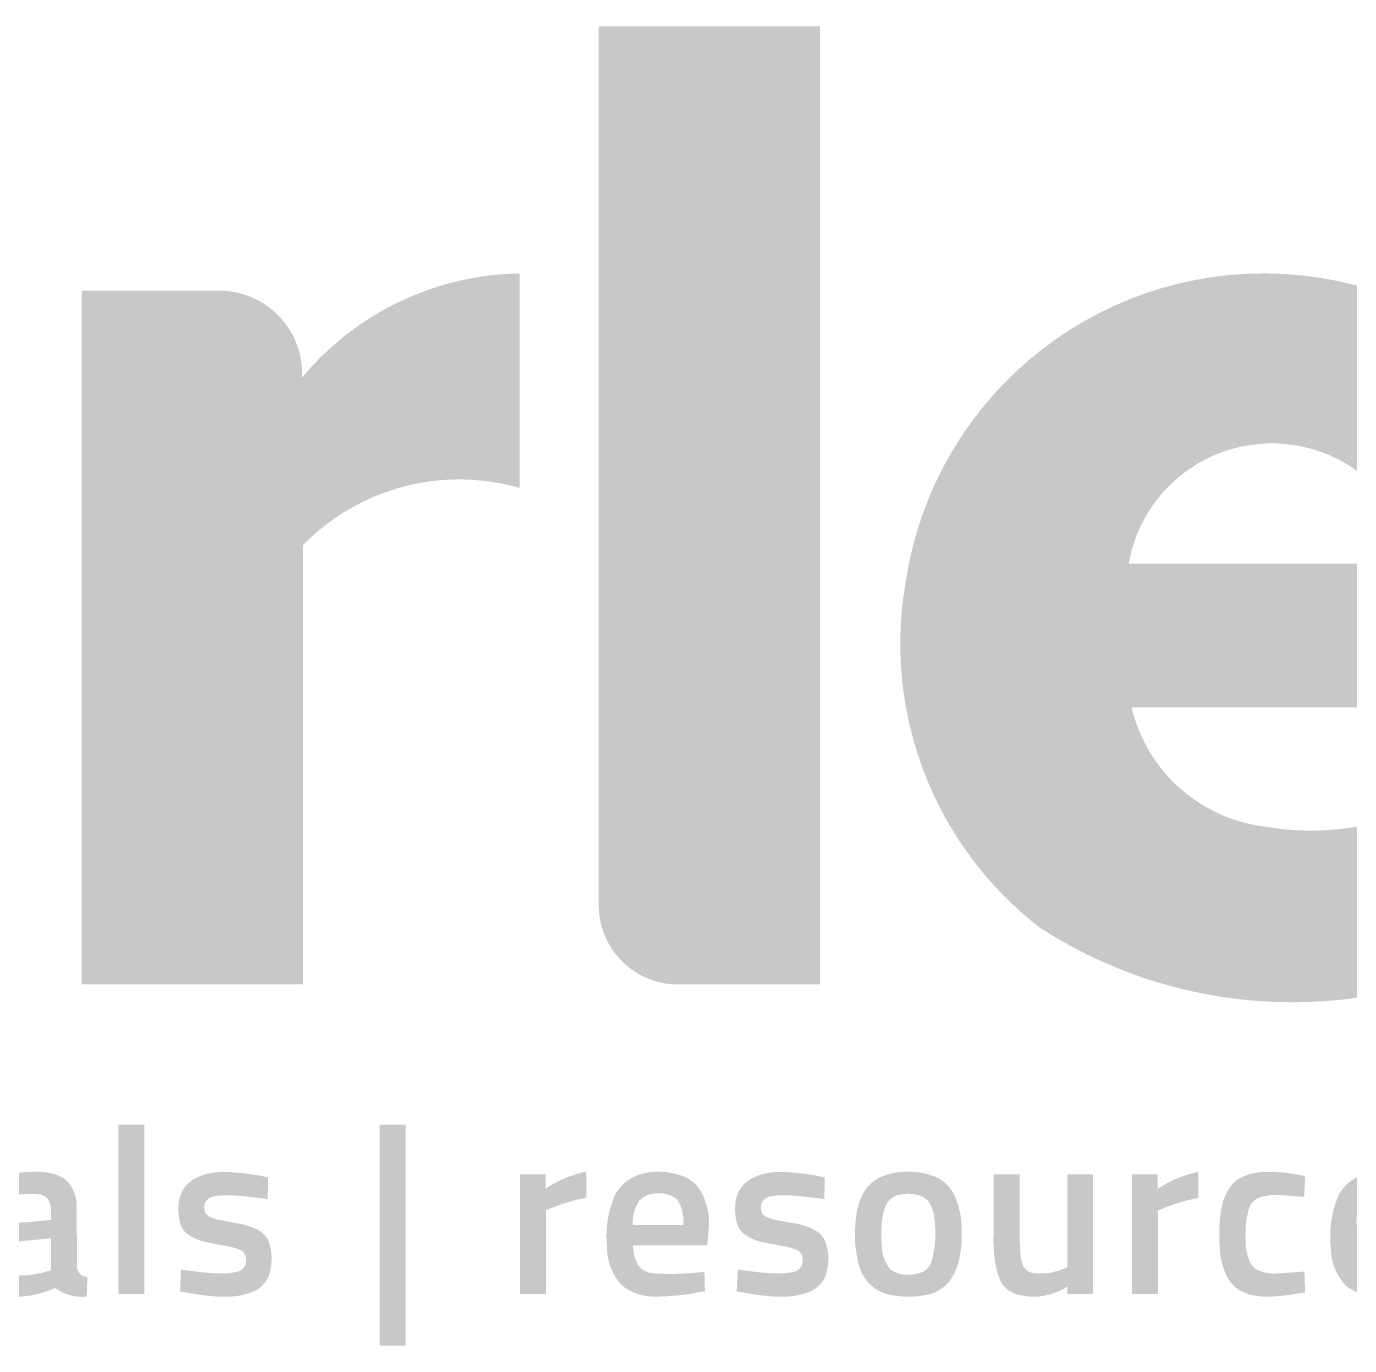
# Model space of a CAD drawing. Extents: x 0 to 1189, y 0 to 841.
# Drawn here: x 1018.57 to 1030.8, y 19.9 to 32.09 of the extents above; entities that cross this region are included whole.
import ezdxf
from ezdxf.enums import TextEntityAlignment as Align

# ---------------------------------------------------------------- set-up
doc = ezdxf.new("R2010")
doc.units = 0
doc.layers.get('0').update_dxf_attribs({"linetype": 'CONTINUOUS'})
for name, color, linetype in [('ADM013gen', 5, 'CONTINUOUS'), ('ADM025gen', 7, 'CONTINUOUS'), ('ADM050gen', 2, 'CONTINUOUS')]:
    doc.layers.add(name, color=color, linetype=linetype)
doc.styles.add('Isocp', font='isocp.shx')

# ---------------------------------------------------------------- blocks, each defined once
blk = doc.blocks.new('WORLEY_logo_2019')
at = {"true_color": 0x004d94}
h = blk.add_hatch(color=154, dxfattribs=at)
h.dxf.hatch_style = 2
edge = h.paths.add_edge_path()
edge.add_line((28.89592590321746, 4.68043299039789), (30.39021916280392, 4.68043299039789))
edge.add_line((30.39021916280392, 4.68043299039789), (30.39021916280392, 14.51983681879213))
edge.add_line((30.39021916280392, 14.51983681879213), (28.11844864796887, 14.51983681879213))
edge.add_line((28.11844864796887, 14.51983681879213), (28.11844864796887, 5.515698220199432))
edge.add_arc((28.93421872004152, 5.495552802764593), 0.8160187793997419, 178.5853699653053, 267.3103280466395)
h = blk.add_hatch(color=154, dxfattribs=at)
h.dxf.hatch_style = 2
edge = h.paths.add_edge_path()
edge.add_arc((24.2213467998979, 10.95460412293887), 0.8512249712315699, -2.7910006181908784, 88.43269082966452, ccw=False)
edge.add_arc((27.34915519536593, 9.02325040996981), 2.959589816399693, 90.81019719026642, 140.3147335161938, ccw=False)
edge.add_line((27.30730618897059, 11.98254433623001), (27.30730618896997, 9.779114616934098))
edge.add_arc((26.68488681856749, 7.623487592786211), 2.24368753169618, 73.89436678064365, 135.670823485427)
edge.add_line((25.07989413419069, 9.191330768293836), (25.07989413419069, 4.68043299039789))
edge.add_line((25.07989413419069, 4.68043299039789), (22.80823794528361, 4.68043299039789))
edge.add_line((22.80823794528361, 4.68043299039789), (22.80823794528361, 11.8055106367573))
edge.add_line((22.80823794528361, 11.8055106367573), (24.24462890438928, 11.8055106367573))
h = blk.add_hatch(color=154, dxfattribs=at)
h.dxf.hatch_style = 1
edge = h.paths.add_edge_path(flags=16)
edge.add_line((33.56253501231544, 9.002696186468125), (36.50391248731299, 9.002696186468123))
edge.add_arc((35.03322374981421, 8.744486173617638), 1.493183770787104, 9.95797560153189, 170.042024398468)
edge = h.paths.add_edge_path()
edge.add_arc((35.24530501450894, 9.277155193817382), 4.779987524401601, 237.2621274648523, 306.760062250858)
edge.add_line((38.10596171605758, 5.447674293052919), (37.14711015811277, 6.86371523697859))
edge.add_arc((35.43359362348772, 8.994790967719073), 2.734524215395526, 259.967523316089, 308.8014313610451, ccw=False)
edge.add_arc((35.15673567050658, 7.897514559919943), 1.607861124925192, 193.304941714717, 262.8720051462393, ccw=False)
edge.add_line((33.59203110173355, 7.527491574814248), (38.66650174092982, 7.527491574814248))
edge.add_line((38.66650174092982, 7.527491574814248), (38.66650174092982, 8.014405702069162))
edge.add_arc((34.9524522641406, 8.26093224064851), 3.722222299952303, 356.2024629085314, 531.6711178315338)
edge.add_arc((34.89526883289776, 8.178395281076659), 3.678697747142477, 170.2700094887598, 232.5880017858631)
h = blk.add_hatch(color=154, dxfattribs=at)
h.dxf.hatch_style = 1
h.paths.add_polyline_path([(23.18374145572474, 3.240726579380936), (23.45166426793932, 3.240726579380936), (23.45166426793932, 1.500114325927976), (23.18374145572474, 1.500114325927976)])
at = {"true_color": 0xed1c24}
h = blk.add_hatch(color=240, dxfattribs=at)
h.dxf.hatch_style = 2
h.paths.add_polyline_path([(25.86840005944948, 3.240726579380936), (26.13397919014053, 3.240726579380936), (26.13397919014053, 0.9715855608893537), (25.86840005944948, 0.9715855608893537)])
at = {"true_color": 0x004d94}
h = blk.add_hatch(color=154, dxfattribs=at)
h.dxf.hatch_style = 1
edge = h.paths.add_edge_path(flags=16)
edge.add_arc((22.19435952119593, 1.888544437814825), 0.1537418954732287, 129.6622881412161, 172.7736234890415, ccw=False)
edge.add_arc((22.21872499777889, 1.834989776999452), 0.2110852064692817, 92.96724235286939, 125.47172170160661, ccw=False)
edge.add_line((22.20779817154732, 2.04579198016318), (22.49298419888646, 2.072772899165801))
edge.add_line((22.49298419888646, 2.072772899165801), (22.49298419888646, 1.745800745150992))
edge.add_arc((22.13163129276431, 2.8383862013496), 1.15079055516616, 278.61319435309304, 288.30070025826683, ccw=False)
edge.add_arc((22.20286689636153, 2.299343511279967), 0.6072460716983498, 265.74603261389893, 279.58474836113896, ccw=False)
edge.add_arc((22.17279971377009, 1.825287024703091), 0.1323666717835889, 181.3037865527128, 263.5032644972543, ccw=False)
edge.add_arc((22.35340780682489, 1.860076901683126), 0.3152153554805779, 171.2766483865348, 186.8876767120107, ccw=False)
edge = h.paths.add_edge_path()
edge.add_arc((22.28392111966156, 0.2512158553403007), 2.275999159757217, 88.20173740829433, 94.00114187148546)
edge.add_arc((22.45598631638598, -3.604739564169584), 6.135335698093995, 93.09143749371778, 94.91763526027721)
edge.add_line((21.9300433295267, 2.508011706975024), (21.85132992811439, 2.503095692072004))
edge.add_line((21.85132992811439, 2.503095692072003), (21.84149789830835, 2.692305102874282))
edge.add_arc((22.36208419043843, 0.613798919651434), 2.14270810920419, 90.7414434207302, 104.06114073173231, ccw=False)
edge.add_arc((22.35303614760189, 2.144847343428102), 0.6117655133119696, 70.53378377631299, 91.74969684016992, ccw=False)
edge.add_arc((22.47212346783854, 2.46853833071298), 0.2669277617821577, 20.429519205813392, 71.48037079856539, ccw=False)
edge.add_arc((22.37483394618728, 2.402102036418433), 0.3823365767666715, 0.9681579739325912, 24.67408432519352, ccw=False)
edge.add_line((22.75711594054401, 2.408562278232102), (22.75850616661352, 1.79004487927817))
edge.add_arc((22.86364353979965, 1.782456921652131), 0.1054108359772063, 175.8720155137105, 271.6700778544505)
edge.add_line((22.86671565744395, 1.677090862436691), (22.85922730916144, 1.472904755069401))
edge.add_arc((22.81749784648664, 1.955560943049187), 0.4844567512691978, 233.92053331357658, 274.9413876103905, ccw=False)
edge.add_arc((22.12381904279662, 2.426539209468501), 0.9543104350720305, 274.19766654829834, 295.3363230820761, ccw=False)
edge.add_arc((22.13687075682105, 1.951028790034327), 0.4796154554339246, 242.3551946757423, 276.801579316203, ccw=False)
edge.add_arc((22.08651880496598, 1.778220872559466), 0.3052527103560214, 198.9124227665301, 235.6621733216931, ccw=False)
edge.add_arc((22.36472520784291, 1.859781439611649), 0.5950181549602875, 174.6366640059978, 197.6590339442103, ccw=False)
edge.add_arc((22.13516181612333, 1.896018875510987), 0.3633669230390318, 155.1622995405465, 176.9427632735322, ccw=False)
edge.add_arc((22.0339503625811, 1.943033614228336), 0.2517689365849075, 124.2048430503902, 155.1969213099223, ccw=False)
edge.add_arc((22.14036705236884, 1.778047717003366), 0.4480652632848686, 99.05891502124501, 123.5990627000129, ccw=False)
edge.add_arc((22.25293601491725, 1.282452440354719), 0.9557774247780634, 90.08100510582278, 101.04555477566493, ccw=False)
edge.add_line((22.25158473169356, 2.23822890990658), (22.49298419888647, 2.26221096182403))
edge.add_line((22.49298419888646, 2.262210961824031), (22.49298419888646, 2.350699230078388))
edge.add_arc((22.25938079451577, 2.360923468810757), 0.2338270420443919, 357.4939059490121, 386.9320432160704)
edge.add_arc((22.35727932277434, 2.393348186372474), 0.1327600488700756, 33.60780721608256, 90.8356966705328)
h = blk.add_hatch(color=154, dxfattribs=at)
h.dxf.hatch_style = 1
edge = h.paths.add_edge_path()
edge.add_arc((24.35569277471027, 2.373612334205139), 0.5548348717150309, 171.7719186019487, 193.9570147346912)
edge.add_arc((24.01634041359327, 2.279413046782045), 0.2030065625464354, 191.2554306071338, 233.0183464467337)
edge.add_arc((24.16186793768045, 2.474845681363737), 0.4466690167867143, 233.1867473704677, 258.6161443491696)
edge.add_arc((24.85336641239757, 5.423616788642867), 3.475239607010613, 257.0354681154881, 260.6131540966067)
edge.add_arc((24.16019694718283, 1.250580905032542), 0.7549804282971706, 68.13366170465798, 80.36516024330672, ccw=False)
edge.add_arc((24.39121793407958, 1.86059393712716), 0.1036056466363798, -6.277262944512984, 61.03990394472078, ccw=False)
edge.add_arc((24.38239884797548, 1.839064779217557), 0.1122679579760493, -77.75995569060552, 5.213219517936977, ccw=False)
edge.add_arc((24.24388168491742, 2.453624804796079), 0.7422418709110291, 266.01466476629867, 282.6319421259741, ccw=False)
edge.add_arc((24.25782291886669, 3.564729384269262), 1.852710793762807, 262.4607390510318, 267.9731024154146, ccw=False)
edge.add_line((24.01473701336565, 1.728034927406081), (23.8279108969123, 1.750831085981993))
edge.add_line((23.8279108969123, 1.750831085981989), (23.81807886710627, 1.527209570858574))
edge.add_line((23.81807886710627, 1.527209570858574), (23.89421993513908, 1.514748044709059))
edge.add_arc((24.29579596587934, 3.488208321368687), 2.013903863648564, 258.4980206039237, 264.3966299809601)
edge.add_arc((24.27313375583982, 2.866317104581727), 1.393294382907743, 262.8268514930767, 270.2871560203076)
edge.add_arc((24.29403179309234, 2.245315644343243), 0.7724007777512746, 268.967736315637, 288.006262266214)
edge.add_arc((24.4398242467108, 1.816593132015216), 0.3196671021433514, 286.9084061060373, 331.9801552425754)
edge.add_arc((24.22269631881439, 1.862045206602044), 0.5362784782675386, 338.6058668979871, 379.3636788402033)
edge.add_arc((24.50557477987446, 1.944813896014242), 0.2424677234341837, 23.07749635929891, 69.6442420609491)
edge.add_arc((24.2777505534054, 1.471224150432016), 0.7672876678173782, 65.9932825993546, 82.1616942766252)
edge.add_arc((24.71254835996463, 4.310950885129994), 2.105652528718545, 257.1197220532891, 260.97905930888675, ccw=False)
edge.add_arc((24.30337850434253, 2.680198496470673), 0.4261922832206274, 243.3210622592805, 261.8783045480953, ccw=False)
edge.add_arc((24.15829833519537, 2.377902900750788), 0.0911444242641714, 184.077455182559, 239.4877052470645, ccw=False)
edge.add_arc((24.17584515462228, 2.391390797715186), 0.1102834482895402, 109.27559832534749, 190.4319288457306, ccw=False)
edge.add_arc((24.27154826078305, 2.0697175518519), 0.445798860965389, 88.09522154068799, 107.23804246452909, ccw=False)
edge.add_arc((24.28700413859859, 0.9313640087582117), 1.583906205273187, 84.98421525428381, 90.02308527250858, ccw=False)
edge.add_arc((23.9103015586715, -3.324733942097414), 5.85664208756915, 83.05585156419909, 84.95341222362327, ccw=False)
edge.add_line((24.61837988264616, 2.488946615776721), (24.71793824621486, 2.476000447141412))
edge.add_line((24.71793824621485, 2.476000447141406), (24.72285426111787, 2.699736288192798))
edge.add_line((24.72285426111788, 2.699736288192798), (24.66643581461648, 2.710664185489365))
edge.add_arc((24.23112205017816, 0.5160522883526409), 2.237368868238661, 78.78068440528179, 84.83121815588399)
edge.add_arc((24.27441257448237, 1.439123545216149), 1.314761102384376, 83.0858351049226, 92.6874249046308)
edge.add_arc((24.23736543248742, 2.179746040920574), 0.573220650644456, 92.4594618918865, 115.6782545135843)
edge.add_arc((24.14845252438466, 2.367684884324289), 0.3653172080610773, 115.8829450969286, 136.902480071388)
edge.add_arc((24.13308648638196, 2.402992663695737), 0.3303270091263154, 139.5542416737311, 171.2896849341325)
h = blk.add_hatch(color=154, dxfattribs=at)
h.dxf.hatch_style = 1
edge = h.paths.add_edge_path()
edge.add_line((27.6113111209872, 2.374536246319232), (27.57700105306882, 2.360478900646232))
edge.add_line((27.57700105306882, 2.36047890064623), (27.57700105306882, 1.5024628111773))
edge.add_line((27.57700105306882, 1.5024628111773), (27.30902107789025, 1.5024628111773))
edge.add_line((27.30902107789025, 1.5024628111773), (27.30902107789025, 2.731695188788217))
edge.add_line((27.30902107789025, 2.731695188788217), (27.57454304561731, 2.731695188788217))
edge.add_line((27.57454304561731, 2.731695188788217), (27.57454304561731, 2.584214741697622))
edge.add_arc((28.24276379404172, 1.571990031839138), 1.212896463789468, 101.90679876337248, 123.4308212713434, ccw=False)
edge.add_line((27.99251863830197, 2.758790433718815), (27.99251863830197, 2.490810458540245))
edge.add_arc((28.34898960664318, 0.6390770383271478), 1.885732804721871, 100.8965186755235, 113.0285210428793)
h = blk.add_hatch(color=154, dxfattribs=at)
h.dxf.hatch_style = 1
edge = h.paths.add_edge_path(flags=16)
edge.add_arc((28.86042679643762, 2.239737752127597), 0.3922248994485977, 146.2301650377006, 184.6382896864646)
edge.add_line((28.46948640982297, 2.208020471962835), (28.98818314505556, 2.208020471962835))
edge.add_arc((28.55996257773391, 2.244619843109394), 0.429781768163331, 355.1148874028601, 390.9477830849003)
edge.add_arc((28.75151048278375, 2.273590385776813), 0.2612058017864445, 47.32706181746369, 95.07741331230409)
edge.add_arc((28.71224873473727, 2.287021831231371), 0.2472769929219807, 86.25652085434801, 135.9448871641783)
edge.add_arc((28.53527205544306, 2.458255516240832), 0.001021597253327596, 135.9448871641918, 209.0717906934116)
edge = h.paths.add_edge_path()
edge.add_line((29.13572075511014, 1.72133499656387), (29.20454496375242, 1.728651855954411))
edge.add_line((29.20454496375242, 1.728651855954411), (29.20946097865544, 1.529496089418118))
edge.add_line((29.20946097865544, 1.529496089418118), (29.07493446627603, 1.505252591529023))
edge.add_arc((28.65479399076442, 4.223032711693746), 2.750063053954509, 271.273426113326, 278.78776768511216, ccw=False)
edge.add_arc((28.69065109715915, 2.012530768822794), 0.5394735849888952, 231.9690807852176, 272.68369444765693, ccw=False)
edge.add_arc((28.77207423981301, 1.976916135679173), 0.5681428508519762, 179.6244219042269, 223.2548794948923, ccw=False)
edge.add_arc((29.28632081613425, 2.091014177401875), 1.087990273460609, 156.721139385162, 185.8225277531198, ccw=False)
edge.add_arc((28.68227324581681, 2.298203728994474), 0.4538225676914655, 99.06034183460088, 150.5988120490697, ccw=False)
edge.add_arc((28.73286638223544, 2.043683765724857), 0.7132024861378374, 68.65448850613302, 99.85420382096288, ccw=False)
edge.add_arc((28.85982232949035, 2.377410071102252), 0.3561727742285046, 24.31961332860118, 68.13547273426798, ccw=False)
edge.add_arc((28.59826173222188, 2.233470645165558), 0.6542215176970938, -3.5227210994278266, 26.373686589499073, ccw=False)
edge.add_line((29.25124710533111, 2.193272427253775), (29.23404105317054, 2.001547846036001))
edge.add_line((29.23404105317054, 2.001547846036001), (28.47194441727448, 2.001547846036001))
edge.add_arc((28.88529743909961, 1.995157646938312), 0.4134024132688032, 179.114310877895, 207.2417927554791)
edge.add_arc((28.6933627909834, 1.922830912521292), 0.2109681968833656, 213.6517887488822, 268.6408247461921)
edge.add_arc((28.85075489225824, 4.629273207276325), 2.921867584322136, 266.813881579065, 275.5968780395006)
h = blk.add_hatch(color=154, dxfattribs=at)
h.dxf.hatch_style = 1
edge = h.paths.add_edge_path()
edge.add_arc((30.07393271436903, 2.373612334200707), 0.5548348717150309, 171.7719186019487, 193.9570147346912)
edge.add_arc((29.73458035325201, 2.279413046777613), 0.2030065625464354, 191.2554306071338, 233.0183464467337)
edge.add_arc((29.8801078773392, 2.474845681359318), 0.4466690167867143, 233.1867473704677, 258.6161443491696)
edge.add_arc((30.57160635205631, 5.423616788638448), 3.475239607010613, 257.0354681154881, 260.6131540966067)
edge.add_arc((29.87843688684158, 1.250580905028123), 0.7549804282971706, 68.13366170465798, 80.36516024330672, ccw=False)
edge.add_arc((30.10945787373833, 1.860593937122728), 0.1036056466363798, -6.277262944512984, 61.03990394472078, ccw=False)
edge.add_arc((30.10063878763422, 1.839064779213125), 0.1122679579760493, -77.75995569060552, 5.213219517936977, ccw=False)
edge.add_arc((29.96212162457616, 2.453624804791646), 0.7422418709110291, 266.01466476629867, 282.6319421259741, ccw=False)
edge.add_arc((29.97606285852544, 3.56472938426483), 1.852710793762807, 262.4607390510318, 267.9731024154146, ccw=False)
edge.add_line((29.73297695302441, 1.728034927401662), (29.54615083657106, 1.750831085977574))
edge.add_line((29.54615083657105, 1.75083108597757), (29.53631880676501, 1.527209570854156))
edge.add_line((29.53631880676501, 1.527209570854156), (29.61245987479783, 1.514748044704641))
edge.add_arc((30.01403590553809, 3.488208321364268), 2.013903863648564, 258.4980206039237, 264.3966299809601)
edge.add_arc((29.99137369549856, 2.866317104577308), 1.393294382907743, 262.8268514930767, 270.2871560203076)
edge.add_arc((30.0122717327511, 2.245315644338825), 0.7724007777512746, 268.967736315637, 288.006262266214)
edge.add_arc((30.15806418636955, 1.816593132010784), 0.3196671021433514, 286.9084061060373, 331.9801552425754)
edge.add_arc((29.94093625847313, 1.862045206597626), 0.5362784782675386, 338.6058668979871, 379.3636788402033)
edge.add_arc((30.22381471953321, 1.944813896009823), 0.2424677234341837, 23.07749635929891, 69.6442420609491)
edge.add_arc((29.99599049306414, 1.471224150427598), 0.7672876678173782, 65.9932825993546, 82.1616942766252)
edge.add_arc((30.43078829962339, 4.310950885125576), 2.105652528718545, 257.1197220532891, 260.97905930888675, ccw=False)
edge.add_arc((30.02161844400127, 2.680198496466255), 0.4261922832206274, 243.3210622592805, 261.8783045480953, ccw=False)
edge.add_arc((29.87653827485412, 2.377902900746356), 0.0911444242641714, 184.077455182559, 239.4877052470645, ccw=False)
edge.add_arc((29.89408509428104, 2.391390797710767), 0.1102834482895402, 109.27559832534749, 190.4319288457306, ccw=False)
edge.add_arc((29.98978820044181, 2.069717551847481), 0.445798860965389, 88.09522154068799, 107.23804246452909, ccw=False)
edge.add_arc((30.00524407825735, 0.9313640087537794), 1.583906205273187, 84.98421525428381, 90.02308527250858, ccw=False)
edge.add_arc((29.62854149833025, -3.324733942101834), 5.85664208756915, 83.05585156419909, 84.95341222362327, ccw=False)
edge.add_line((30.3366198223049, 2.488946615772289), (30.43617818587361, 2.476000447136979))
edge.add_line((30.4361781858736, 2.476000447136987), (30.44109420077662, 2.699736288188379))
edge.add_line((30.44109420077662, 2.699736288188379), (30.38467575427522, 2.710664185484946))
edge.add_arc((29.94936198983691, 0.5160522883482089), 2.237368868238661, 78.78068440528179, 84.83121815588399)
edge.add_arc((29.99265251414113, 1.439123545211717), 1.314761102384376, 83.0858351049226, 92.6874249046308)
edge.add_arc((29.95560537214617, 2.179746040916156), 0.573220650644456, 92.4594618918865, 115.6782545135843)
edge.add_arc((29.8666924640434, 2.367684884319856), 0.3653172080610773, 115.8829450969286, 136.902480071388)
edge.add_arc((29.85132642604071, 2.402992663691319), 0.3303270091263154, 139.5542416737311, 171.2896849341325)
h = blk.add_hatch(color=154, dxfattribs=at)
h.dxf.hatch_style = 1
edge = h.paths.add_edge_path(flags=16)
edge.add_arc((31.35919007551465, 2.332675443426569), 0.1887047880747363, 25.46115875467537, 64.76168653398345)
edge.add_arc((31.29842059456155, 2.144995125750636), 0.3851964287038041, 68.49116429336917, 101.8958394843956)
edge.add_arc((31.23844082387291, 2.336709994128443), 0.1862246246476927, 95.98645037283791, 147.5350447750048)
edge.add_arc((31.56573950255483, 2.19405101401533), 0.5417821889028617, 153.3960478180957, 177.9758263656409)
edge.add_arc((32.47442000583969, 2.11990587641497), 1.453121768646874, 176.3194315503805, 185.632841278063)
edge.add_arc((31.38274984362596, 1.986645260323463), 0.354558705673854, 181.5140426616408, 221.645737823192)
edge.add_arc((31.28228591863824, 1.983134159326998), 0.2844763382975899, 234.675422266626, 273.3905396990958)
edge.add_arc((31.3044301689066, 2.062120022548998), 0.3630032400021638, 269.1602898422196, 292.9825517642873)
edge.add_arc((31.3590338518103, 1.89502904174128), 0.1884508912091341, 297.5391784777219, 338.7470345767086)
edge.add_arc((30.60023474105203, 2.111016481710565), 0.9767246776666346, 343.0777867884159, 360.4995482583998)
edge.add_arc((30.28143541078392, 2.11953515141477), 1.295486884426755, 359.9998696311542, 367.0973835343284)
edge.add_arc((31.10125678447061, 2.222023554037044), 0.4692844301919918, 7.047434301957078, 24.12043678216791)
edge = h.paths.add_edge_path()
edge.add_arc((31.28012831359691, 2.076901418488823), 0.6796441631735831, 88.54439958974345, 114.0258146458995)
edge.add_arc((31.18519411407539, 2.342395366463973), 0.3990732076773057, 117.0977309844671, 158.309916341375)
edge.add_arc((31.45669109795696, 2.214613767863204), 0.6988156409391811, 156.8017235019096, 172.3530075349258)
edge.add_arc((32.14798761305747, 2.115366429658714), 1.397185588146375, 172.0916072309573, 180.9304386426604)
edge.add_arc((31.84953343077884, 2.095398185681391), 1.09855054972928, 180.141861820167, 194.6545728037621)
edge.add_arc((31.20990087678923, 1.907599727952506), 0.4326711965932568, 192.0226778547834, 233.0596248088247)
edge.add_arc((31.20053862218927, 1.919078525948844), 0.4364561973728073, 234.9478922004203, 260.7361487850137)
edge.add_arc((31.29973375922184, 2.419329495810724), 0.9463106201970933, 259.6843732395693, 279.3431870226141)
edge.add_arc((31.40828723540306, 1.887417636272505), 0.4043650966452983, 276.4005216146563, 320.942878360553)
edge.add_arc((31.27448395151315, 1.963208052781729), 0.556603349283759, 323.5642020451535, 347.2156941228549)
edge.add_arc((30.75975115283091, 2.097608246375809), 1.088451580849844, 346.3119576240381, 362.9407780612481)
edge.add_arc((30.9868653045877, 2.167731077585351), 0.8600226259113443, 359.0485243711487, 379.4094303997201)
edge.add_arc((31.4036472860846, 2.332256273067045), 0.4125897490164508, 17.09366263477894, 60.11664803125772)
edge.add_arc((31.31283408058719, 2.062876788703406), 0.6936213746907652, 64.70405179894297, 91.2756117814147)
h = blk.add_hatch(color=154, dxfattribs=at)
h.dxf.hatch_style = 2
edge = h.paths.add_edge_path()
edge.add_arc((34.54241766626723, 2.104881698962815), 2.100290241950687, 180.20538356983, 185.9733503338629, ccw=False)
edge.add_line((32.44214091813882, 2.0973529736809), (32.44214091813882, 2.729232377610916))
edge.add_line((32.44214091813882, 2.729232377610917), (32.17416094296024, 2.729232377610917))
edge.add_line((32.17416094296025, 2.729232377610917), (32.17416094296025, 2.092434937377121))
edge.add_arc((33.6424227136255, 2.054890127953296), 1.468741719946612, 178.5352132103154, 188.9152660396967)
edge.add_arc((32.81795094878412, 1.905545275105961), 0.6313957743357633, 187.1210249374683, 207.9587618676671)
edge.add_arc((32.48350485356887, 1.755567514669477), 0.2667809912354719, 213.1907134058203, 249.9254154249344)
edge.add_arc((32.59783327770845, 2.14202679778598), 0.6694809706991458, 252.088330417791, 272.5193146939527)
edge.add_arc((32.56067027163689, 2.170854521416526), 0.7008324095905102, 275.4522844469261, 301.9422753622607)
edge.add_line((32.93145588988126, 1.576141068032818), (32.93145588988126, 1.5))
edge.add_line((32.93145588988126, 1.499999999999999), (33.19692069464433, 1.499999999999998))
edge.add_line((33.19692069464433, 1.499999999999999), (33.19692069464433, 2.729232377610917))
edge.add_line((33.19692069464433, 2.729232377610917), (32.93145588988126, 2.729232377610917))
edge.add_line((32.93145588988126, 2.729232377610917), (32.93145588988126, 1.775296834569111))
edge.add_arc((32.63900039635219, 2.399779814366063), 0.6895717567819907, 278.43243302163, 295.09445385504586, ccw=False)
edge.add_arc((32.65927188446238, 2.246847915190537), 0.5353257230837781, 262.85136040315234, 278.6865277297725, ccw=False)
edge.add_arc((32.60045377774492, 1.853619738248672), 0.1381566272781806, 208.5250414012374, 266.7635416255919, ccw=False)
edge.add_arc((33.01843151997697, 1.979878587738523), 0.5725966485835278, 189.4046182276883, 199.6165823069714, ccw=False)
h = blk.add_hatch(color=154, dxfattribs=at)
h.dxf.hatch_style = 1
edge = h.paths.add_edge_path()
edge.add_line((33.89752227081387, 2.372073435141932), (33.86321220289549, 2.358016089468932))
edge.add_line((33.86321220289549, 2.35801608946893), (33.86321220289549, 1.5))
edge.add_line((33.86321220289549, 1.499999999999999), (33.59523222771692, 1.499999999999999))
edge.add_line((33.59523222771692, 1.499999999999999), (33.59523222771692, 2.729232377610917))
edge.add_line((33.59523222771692, 2.729232377610917), (33.86075419544398, 2.729232377610917))
edge.add_line((33.86075419544398, 2.729232377610917), (33.86075419544398, 2.581751930520321))
edge.add_arc((34.52897494386839, 1.569527220661837), 1.212896463789468, 101.90679876337248, 123.4308212713434, ccw=False)
edge.add_line((34.27872978812864, 2.756327622541515), (34.27872978812864, 2.488347647362944))
edge.add_arc((34.63520075646985, 0.6366142271498473), 1.885732804721871, 100.8965186755235, 113.0285210428793)
h = blk.add_hatch(color=154, dxfattribs=at)
h.dxf.hatch_style = 2
edge = h.paths.add_edge_path()
edge.add_line((35.27701685838828, 1.502052216167773), (35.37511543743005, 1.517263215124557))
edge.add_line((35.37511543743005, 1.517263215124557), (35.3678557410035, 1.731052700441932))
edge.add_line((35.3678557410035, 1.731052700441932), (35.08021170621285, 1.711388640829852))
edge.add_arc((35.05797725901403, 2.14384072849907), 0.4330233004951367, 249.6849994557641, 272.94326065491646, ccw=False)
edge.add_arc((34.96867988228285, 1.905007856357466), 0.178045833939224, 203.8768055483395, 249.9503684767103, ccw=False)
edge.add_arc((35.34836614090499, 2.053039719903146), 0.5854436215543181, 177.3545125925384, 202.0832735457715, ccw=False)
edge.add_arc((35.68137834297815, 2.126688625731437), 0.9190154802763123, 163.8611793838679, 182.9082050612355, ccw=False)
edge.add_arc((34.96827047517871, 2.3248688265319), 0.1790952714896799, 104.9569121294656, 161.34924177792, ccw=False)
edge.add_arc((35.06826164137114, 1.989338482505038), 0.5291594926402942, 87.03100825275573, 106.04035211286751, ccw=False)
edge.add_line((35.0956697187975, 2.517787690985024), (35.36528340762401, 2.498179677168983))
edge.add_line((35.36528340762401, 2.498179677168983), (35.37511543743004, 2.709682643926805))
edge.add_arc((35.00606046080652, 1.219567437239306), 1.535136770770577, 76.0895387880793, 93.21761665297613)
edge.add_arc((34.97667799531136, 2.145221447737993), 0.6097125283628594, 95.3436917647671, 114.0531998175493)
edge.add_arc((34.86026144568599, 2.417111761024991), 0.3140139483036994, 114.8762317255469, 145.7241470855253)
edge.add_arc((35.03928616230442, 2.293985564086278), 0.5312912098480829, 145.6248434398072, 170.6482448607579)
edge.add_arc((36.0563539761494, 2.113602814934135), 1.564204539105755, 170.1824344522722, 185.0800703988142)
edge.add_arc((35.25335217301431, 2.00598318205278), 0.7556899159638139, 182.342500887087, 204.1776060863856)
edge.add_arc((34.88217858858658, 1.8366071630155), 0.3477138106281881, 203.765963880474, 254.2755080438853)
edge.add_arc((34.98665472632705, 2.164372090370197), 0.6916263530965147, 253.3030597121783, 271.387671558657)
edge.add_arc((34.93073613143862, 3.456837109566302), 1.985218960547145, 272.0977465458814, 280.0454595563921)
h = blk.add_hatch(color=154, dxfattribs=at)
h.dxf.hatch_style = 1
edge = h.paths.add_edge_path(flags=16)
edge.add_arc((36.2946989150113, 2.239737752127597), 0.3922248994485977, 146.2301650377006, 184.6382896864646)
edge.add_line((35.90375852839665, 2.208020471962835), (36.42245526362923, 2.208020471962835))
edge.add_arc((35.99423469630759, 2.244619843109394), 0.429781768163331, 355.1148874028601, 390.9477830849003)
edge.add_arc((36.18578260135743, 2.273590385776813), 0.2612058017864445, 47.32706181746369, 95.07741331230409)
edge.add_arc((36.14652085331095, 2.287021831231371), 0.2472769929219807, 86.25652085434801, 135.9448871641783)
edge.add_arc((35.96954417401673, 2.458255516240832), 0.001021597253327596, 135.9448871641918, 209.0717906934116)
edge = h.paths.add_edge_path()
edge.add_line((36.56999287368382, 1.72133499656387), (36.63881708232609, 1.728651855954411))
edge.add_line((36.63881708232609, 1.728651855954411), (36.64373309722911, 1.529496089418118))
edge.add_line((36.64373309722912, 1.529496089418118), (36.50920658484971, 1.505252591529023))
edge.add_arc((36.0890661093381, 4.223032711693746), 2.750063053954509, 271.273426113326, 278.78776768511216, ccw=False)
edge.add_arc((36.12492321573283, 2.012530768822794), 0.5394735849888952, 231.9690807852176, 272.68369444765693, ccw=False)
edge.add_arc((36.20634635838669, 1.976916135679173), 0.5681428508519762, 179.6244219042269, 223.2548794948923, ccw=False)
edge.add_arc((36.72059293470793, 2.091014177401875), 1.087990273460609, 156.721139385162, 185.8225277531198, ccw=False)
edge.add_arc((36.11654536439048, 2.298203728994474), 0.4538225676914655, 99.06034183460088, 150.5988120490697, ccw=False)
edge.add_arc((36.16713850080912, 2.043683765724857), 0.7132024861378374, 68.65448850613302, 99.85420382096288, ccw=False)
edge.add_arc((36.29409444806403, 2.377410071102252), 0.3561727742285046, 24.31961332860118, 68.13547273426798, ccw=False)
edge.add_arc((36.03253385079555, 2.233470645165558), 0.6542215176970938, -3.5227210994278266, 26.373686589499073, ccw=False)
edge.add_line((36.68551922390478, 2.193272427253775), (36.66831317174422, 2.001547846036001))
edge.add_line((36.66831317174421, 2.001547846036001), (35.90621653584816, 2.001547846036001))
edge.add_arc((36.31956955767328, 1.995157646938312), 0.4134024132688032, 179.114310877895, 207.2417927554791)
edge.add_arc((36.12763490955708, 1.922830912521292), 0.2109681968833656, 213.6517887488822, 268.6408247461921)
edge.add_arc((36.28502701083192, 4.629273207276325), 2.921867584322136, 266.813881579065, 275.5968780395006)
blk = doc.blocks.new('JacobsTitleBlock')
at = {"layer": 'ADM013gen', "xscale": 0.9, "yscale": 0.9, "zscale": 0.9}
blk.add_blockref('WORLEY_logo_2019', (-180.45, 9.02567023575277), dxfattribs=at)
at = {"layer": 'ADM025gen', "linetype": 'Continuous', "style": 'Isocp', "width": 0.9}
for tag, p in [('C_ISSUENO5', (-177, 101)), ('C_ISSDATE5', (-165, 101)), ('C_ISSBY5', (-42, 101)), ('C_ISSCHKBY5', (-30, 101)), ('C_ISSDISC5', (-18, 101)), ('C_ISSPROJ5', (-6, 101)), ('C_ISSUENO4', (-177, 96)), ('C_ISSDATE4', (-165, 96)), ('C_ISSBY4', (-42, 96)), ('C_ISSCHKBY4', (-30, 96)), ('C_ISSDISC4', (-18, 96)), ('C_ISSPROJ4', (-6, 96)), ('C_ISSUENO3', (-177, 91)), ('C_ISSDATE3', (-165, 91)), ('C_ISSBY3', (-42, 91)), ('C_ISSCHKBY3', (-30, 91)), ('C_ISSDISC3', (-18, 91)), ('C_ISSPROJ3', (-6, 91)), ('C_ISSUENO2', (-177, 86)), ('C_ISSDATE2', (-165, 86)), ('C_ISSBY2', (-42, 86)), ('C_ISSCHKBY2', (-30, 86)), ('C_ISSDISC2', (-18, 86)), ('C_ISSPROJ2', (-6, 86)), ('C_ISSUENO1', (-177, 81)), ('C_ISSDATE1', (-165, 81)), ('C_ISSBY1', (-42, 81)), ('C_ISSCHKBY1', (-30, 81)), ('C_ISSDISC1', (-18, 81)), ('C_ISSPROJ1', (-6, 81))]:
    blk.add_attdef(tag, text='', height=2.5, dxfattribs=at).set_placement(p, align=Align.CENTER)
for tag, p, height in [('C_ISSDESCR5', (-154, 101), 2.5), ('C_ISSDESCR4', (-154, 96), 2.5), ('C_ISSDESCR3', (-154, 91), 2.5), ('C_ISSDESCR2', (-154, 86), 2.5), ('C_ISSDESCR1', (-154, 81), 2.5), ('C_DRAWNBY', (-163, 2), 3), ('C_DRAWNDATE', (-139, 2), 3), ('C_SCALE', (-102, 2), 3), ('C_DRAWINGSIZE', (-72, 2), 3)]:
    blk.add_attdef(tag, p, '', height=height, dxfattribs=at)
at = {"layer": 'ADM025gen', "linetype": 'Continuous', "style": 'Isocp'}
blk.add_attdef('C_DOCTYPE', text='', height=3.5, dxfattribs=at).set_placement((-90, 42), align=Align.MIDDLE)
for tag, p in [('C_SHEETNO', (-50, 2)), ('C_SHEETTOT', (-33, 2)), ('C_DRAWINGISSUE', (-8.5, 2))]:
    blk.add_attdef(tag, p, '', height=3, dxfattribs=at)
at = {"layer": 'ADM050gen', "linetype": 'Continuous', "style": 'Isocp'}
for tag, p in [('C_CLIENT', (-90, 58)), ('C_PLANT', (-90, 51)), ('C_DOCNAME', (-90, 35)), ('C_SHEETNAME', (-90, 27))]:
    blk.add_attdef(tag, text='', height=5, dxfattribs=at).set_placement(p, align=Align.MIDDLE)
blk.add_attdef('C_DRAWINGNR', text='', height=4.466293432438595, dxfattribs=at).set_placement((-62, 12), (-3, 12), align=Align.ALIGNED)

msp = doc.modelspace()

# ---------------------------------------------------------------- block references
msp.add_blockref('JacobsTitleBlock', (1178.999988568081, 9.999995357464286))

doc.saveas('drawing.dxf')
